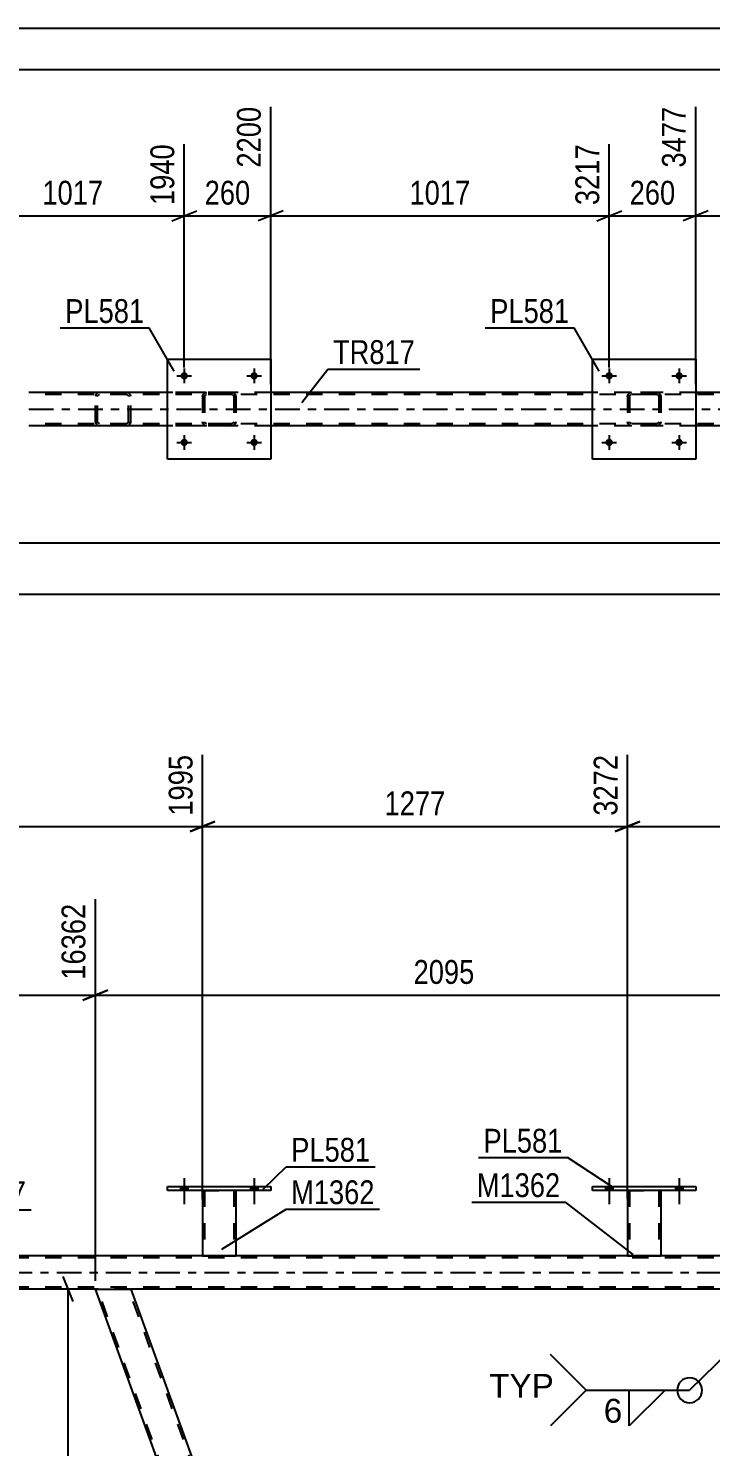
# Model space of a CAD drawing. Header units: millimetres. Extents: x 0 to 841, y 0 to 594.
# Drawn here: x 94.1 to 176.1, y 423.6 to 594 of the extents above; entities that cross this region are included whole.
import ezdxf

# ---------------------------------------------------------------- set-up
doc = ezdxf.new("R2010")
doc.units = ezdxf.units.MM
doc.linetypes.add('DXK_LINE_DOT2', pattern=[3.9198, 1.9599, -1.9599])
doc.linetypes.add('DXK_LINE_DOT3', pattern=[5.9187, 2.979, -0.9799, 0.9799, -0.9799])
doc.styles.add('Arial', font='arial.ttf', dxfattribs={"height": 0.2})
doc.styles.add('Arial Narrow', font='ARIALN.TTF', dxfattribs={"height": 0.2})

# ---------------------------------------------------------------- blocks, each defined once
blk = doc.blocks.new('Unknown-272366151-1135')
at = {"color": 5, "linetype": 'Continuous'}
for p, q in [((841, 594), (0, 594)), ((836, 589), (5, 589))]:
    blk.add_line(p, q, dxfattribs=at)
blk = doc.blocks.new('Bolt-272366151-7656 - 5500')
at = {"linetype": 'Continuous'}
for points in [[(113.24, 552.25, -1), (112.36, 552.25, -1)], [(121.64, 552.25, -1), (120.76, 552.25, -1)]]:
    blk.add_hatch(color=1, dxfattribs=at).paths.add_polyline_path(points)
at = {"color": 1, "linetype": 'Continuous'}
for p, q in [((111.92, 552.25), (113.68, 552.25)), ((112.8, 553.13), (112.8, 551.37)), ((120.32, 552.25), (122.08, 552.25)), ((121.2, 553.13), (121.2, 551.37))]:
    blk.add_line(p, q, dxfattribs=at)
blk = doc.blocks.new('Part-272366151-5568 - 5500')
at = {"color": 2, "linetype": 'Continuous'}
for p, q in [((110.8, 550.25), (94.12, 550.25)), ((161.88, 550.25), (123.2, 550.25)), ((212.96, 550.25), (174.28, 550.25)), ((110.8, 546.25), (94.12, 546.25)), ((161.88, 546.25), (123.2, 546.25)), ((212.96, 546.25), (174.28, 546.25))]:
    blk.add_line(p, q, dxfattribs=at)
at = {"color": 7, "linetype": 'DXK_LINE_DOT2'}
for p, q in [((756.58, 550.01), (94.12, 550.01)), ((123.2, 550.25), (110.8, 550.25)), ((174.28, 550.25), (161.88, 550.25)), ((756.58, 546.49), (94.12, 546.49)), ((123.2, 546.25), (110.8, 546.25)), ((174.28, 546.25), (161.88, 546.25))]:
    blk.add_line(p, q, dxfattribs=at)
at = {"color": 7, "linetype": 'DXK_LINE_DOT3'}
blk.add_line((94.12, 548.25), (756.58, 548.25), dxfattribs=at)
blk = doc.blocks.new('Part-272366151-7624 - 5500')
at = {"color": 2, "linetype": 'Continuous'}
for p, q in [((161.88, 542.25), (161.88, 554.25)), ((161.88, 554.25), (174.28, 554.25)), ((174.28, 554.25), (174.28, 542.25)), ((174.28, 542.25), (161.88, 542.25))]:
    blk.add_line(p, q, dxfattribs=at)
blk = doc.blocks.new('Bolt-272366151-7655 - 5500')
at = {"linetype": 'Continuous'}
for points in [[(113.24, 544.25, -1), (112.36, 544.25, -1)], [(121.64, 544.25, -1), (120.76, 544.25, -1)]]:
    blk.add_hatch(color=1, dxfattribs=at).paths.add_polyline_path(points)
at = {"color": 1, "linetype": 'Continuous'}
for p, q in [((111.92, 544.25), (113.68, 544.25)), ((112.8, 545.13), (112.8, 543.37)), ((120.32, 544.25), (122.08, 544.25)), ((121.2, 545.13), (121.2, 543.37))]:
    blk.add_line(p, q, dxfattribs=at)
blk = doc.blocks.new('Part-272366151-5506 - 5500')
at = {"color": 7, "linetype": 'DXK_LINE_DOT2'}
for p, q in [((102.16, 549.95), (102.12, 549.77)), ((102.12, 546.73), (102.12, 549.77)), ((102.37, 549.77), (102.39, 549.86)), ((102.37, 546.73), (102.37, 549.77)), ((102.39, 549.86), (102.45, 549.94)), ((102.63, 550.25), (102.43, 550.21)), ((102.45, 549.94), (102.53, 549.99)), ((102.53, 549.99), (102.63, 550.01)), ((117.62, 550.25), (102.63, 550.25)), ((117.62, 550.01), (102.63, 550.01)), ((106.06, 550.21), (105.86, 550.25)), ((105.86, 550.01), (105.96, 549.99)), ((105.96, 549.99), (106.04, 549.94)), ((106.04, 549.94), (106.1, 549.86)), ((106.1, 549.86), (106.12, 549.77)), ((106.12, 546.73), (106.12, 549.77)), ((106.37, 549.77), (106.33, 549.95)), ((106.37, 546.73), (106.37, 549.77)), ((102.12, 546.73), (102.16, 546.54)), ((102.39, 546.64), (102.37, 546.73)), ((102.45, 546.56), (102.39, 546.64)), ((102.43, 546.28), (102.63, 546.25)), ((102.53, 546.51), (102.45, 546.56)), ((102.63, 546.49), (102.53, 546.51)), ((117.62, 546.49), (102.63, 546.49)), ((117.62, 546.25), (102.63, 546.25)), ((105.96, 546.51), (105.86, 546.49)), ((105.86, 546.25), (106.06, 546.28)), ((106.04, 546.56), (105.96, 546.51)), ((106.1, 546.64), (106.04, 546.56)), ((106.12, 546.73), (106.1, 546.64)), ((106.33, 546.54), (106.37, 546.73))]:
    blk.add_line(p, q, dxfattribs=at)
for centre, start, end in [((102.61, 549.75), 110.7583, 155.68), ((105.88, 549.75), 24.32, 69.2417), ((102.61, 546.75), 204.32, 249.2417), ((105.88, 546.75), 290.7583, 335.68)]:
    blk.add_arc(centre, 0.496, start, end, dxfattribs=at)
blk = doc.blocks.new('Part-272366151-7623 - 5500')
at = {"color": 7, "linetype": 'DXK_LINE_DOT2'}
for p, q in [((166.08, 549.77), (166.11, 549.95)), ((166.11, 549.95), (166.08, 549.77)), ((166.08, 549.77), (166.08, 546.73)), ((166.32, 549.77), (166.34, 549.86)), ((166.32, 549.77), (166.32, 546.73)), ((166.34, 549.86), (166.39, 549.94)), ((166.37, 550.21), (166.56, 550.25)), ((166.56, 550.25), (166.37, 550.21)), ((166.39, 549.94), (166.47, 549.99)), ((166.47, 549.99), (166.56, 550.01)), ((169.6, 550.25), (166.56, 550.25)), ((169.6, 550.01), (166.56, 550.01)), ((169.6, 550.25), (169.78, 550.21)), ((169.78, 550.21), (169.6, 550.25)), ((169.6, 550.01), (169.69, 549.99)), ((169.69, 549.99), (169.77, 549.94)), ((169.77, 549.94), (169.82, 549.86)), ((169.82, 549.86), (169.84, 549.77)), ((169.84, 549.77), (169.84, 546.73)), ((170.04, 549.95), (170.08, 549.77)), ((170.08, 549.77), (170.04, 549.95)), ((170.08, 549.77), (170.08, 546.73)), ((166.11, 546.54), (166.08, 546.73)), ((166.08, 546.73), (166.11, 546.54)), ((166.34, 546.64), (166.32, 546.73)), ((166.39, 546.56), (166.34, 546.64)), ((166.56, 546.25), (166.37, 546.28)), ((166.37, 546.28), (166.56, 546.25)), ((166.47, 546.51), (166.39, 546.56)), ((166.56, 546.49), (166.47, 546.51)), ((169.6, 546.49), (166.56, 546.49)), ((169.6, 546.25), (166.56, 546.25)), ((169.69, 546.51), (169.6, 546.49)), ((169.78, 546.28), (169.6, 546.25)), ((169.6, 546.25), (169.78, 546.28)), ((169.77, 546.56), (169.69, 546.51)), ((169.82, 546.64), (169.77, 546.56)), ((169.84, 546.73), (169.82, 546.64)), ((170.08, 546.73), (170.04, 546.54)), ((170.04, 546.54), (170.08, 546.73))]:
    blk.add_line(p, q, dxfattribs=at)
at = {"color": 7, "linetype": 'DXK_LINE_DOT3'}
blk.add_line((168.08, 548.25), (168.08, 548.25), dxfattribs=at)
at = {"color": 7, "linetype": 'DXK_LINE_DOT2'}
for centre, start, end in [((166.56, 549.77), 112.5, 157.5), ((166.56, 549.77), 112.5, 157.5), ((169.6, 549.77), 22.5, 67.5), ((169.6, 549.77), 22.5, 67.5), ((166.56, 546.73), 202.5, 247.5), ((166.56, 546.73), 202.5, 247.5), ((169.6, 546.73), 292.5, 337.5), ((169.6, 546.73), 292.5, 337.5)]:
    blk.add_arc(centre, 0.48, start, end, dxfattribs=at)
blk = doc.blocks.new('Part-272366151-7625 - 5500')
at = {"color": 7, "linetype": 'DXK_LINE_DOT2'}
for p, q in [((115, 549.77), (115.03, 549.95)), ((115.03, 549.95), (115, 549.77)), ((115, 549.77), (115, 546.73)), ((115.24, 549.77), (115.26, 549.86)), ((115.24, 549.77), (115.24, 546.73)), ((115.26, 549.86), (115.31, 549.94)), ((115.29, 550.21), (115.48, 550.25)), ((115.48, 550.25), (115.29, 550.21)), ((115.31, 549.94), (115.39, 549.99)), ((115.39, 549.99), (115.48, 550.01)), ((118.52, 550.25), (115.48, 550.25)), ((118.52, 550.01), (115.48, 550.01)), ((118.52, 550.25), (118.7, 550.21)), ((118.7, 550.21), (118.52, 550.25)), ((118.52, 550.01), (118.61, 549.99)), ((118.61, 549.99), (118.69, 549.94)), ((118.69, 549.94), (118.74, 549.86)), ((118.74, 549.86), (118.76, 549.77)), ((118.76, 549.77), (118.76, 546.73)), ((118.96, 549.95), (119, 549.77)), ((119, 549.77), (118.96, 549.95)), ((119, 549.77), (119, 546.73)), ((115.03, 546.54), (115, 546.73)), ((115, 546.73), (115.03, 546.54)), ((115.26, 546.64), (115.24, 546.73)), ((115.31, 546.56), (115.26, 546.64)), ((115.48, 546.25), (115.29, 546.28)), ((115.29, 546.28), (115.48, 546.25)), ((115.39, 546.51), (115.31, 546.56)), ((115.48, 546.49), (115.39, 546.51)), ((118.52, 546.49), (115.48, 546.49)), ((118.52, 546.25), (115.48, 546.25)), ((118.61, 546.51), (118.52, 546.49)), ((118.7, 546.28), (118.52, 546.25)), ((118.52, 546.25), (118.7, 546.28)), ((118.69, 546.56), (118.61, 546.51)), ((118.74, 546.64), (118.69, 546.56)), ((118.76, 546.73), (118.74, 546.64)), ((119, 546.73), (118.96, 546.54)), ((118.96, 546.54), (119, 546.73))]:
    blk.add_line(p, q, dxfattribs=at)
at = {"color": 7, "linetype": 'DXK_LINE_DOT3'}
blk.add_line((117, 548.25), (117, 548.25), dxfattribs=at)
at = {"color": 7, "linetype": 'DXK_LINE_DOT2'}
for centre, start, end in [((115.48, 549.77), 112.5, 157.5), ((115.48, 549.77), 112.5, 157.5), ((118.52, 549.77), 22.5, 67.5), ((118.52, 549.77), 22.5, 67.5), ((115.48, 546.73), 202.5, 247.5), ((115.48, 546.73), 202.5, 247.5), ((118.52, 546.73), 292.5, 337.5), ((118.52, 546.73), 292.5, 337.5)]:
    blk.add_arc(centre, 0.48, start, end, dxfattribs=at)
blk = doc.blocks.new('Part-272366151-7626 - 5500')
at = {"color": 2, "linetype": 'Continuous'}
for p, q in [((110.8, 542.25), (110.8, 554.25)), ((110.8, 554.25), (123.2, 554.25)), ((123.2, 554.25), (123.2, 542.25)), ((123.2, 542.25), (110.8, 542.25))]:
    blk.add_line(p, q, dxfattribs=at)
blk = doc.blocks.new('Bolt-272366151-7653 - 5500')
at = {"linetype": 'Continuous'}
for points in [[(164.32, 544.25, -1), (163.44, 544.25, -1)], [(172.72, 544.25, -1), (171.84, 544.25, -1)]]:
    blk.add_hatch(color=1, dxfattribs=at).paths.add_polyline_path(points)
at = {"color": 1, "linetype": 'Continuous'}
for p, q in [((163, 544.25), (164.76, 544.25)), ((163.88, 545.13), (163.88, 543.37)), ((171.4, 544.25), (173.16, 544.25)), ((172.28, 545.13), (172.28, 543.37))]:
    blk.add_line(p, q, dxfattribs=at)
blk = doc.blocks.new('Bolt-272366151-7654 - 5500')
at = {"linetype": 'Continuous'}
for points in [[(164.32, 552.25, -1), (163.44, 552.25, -1)], [(172.72, 552.25, -1), (171.84, 552.25, -1)]]:
    blk.add_hatch(color=1, dxfattribs=at).paths.add_polyline_path(points)
at = {"color": 1, "linetype": 'Continuous'}
for p, q in [((163, 552.25), (164.76, 552.25)), ((163.88, 553.13), (163.88, 551.37)), ((171.4, 552.25), (173.16, 552.25)), ((172.28, 553.13), (172.28, 551.37))]:
    blk.add_line(p, q, dxfattribs=at)
blk = doc.blocks.new('Part-272366151-4094 - 4038')
at = {"color": 2, "linetype": 'Continuous'}
for p, q in [((146.24, 321.3), (102.12, 442.52)), ((102.12, 442.52), (106.37, 442.52)), ((106.37, 442.52), (149.23, 324.77))]:
    blk.add_line(p, q, dxfattribs=at)
at = {"color": 7, "linetype": 'DXK_LINE_DOT2'}
for p, q in [((146.49, 321.3), (102.37, 442.52)), ((150.24, 321.3), (106.12, 442.52)), ((150.49, 321.3), (149.23, 324.77)), ((150.49, 321.3), (146.24, 321.3))]:
    blk.add_line(p, q, dxfattribs=at)
blk = doc.blocks.new('Part-272366151-4089 - 4038')
at = {"color": 2, "linetype": 'Continuous'}
for p, q in [((149.23, 324.77), (185.93, 442.52)), ((187.25, 442.52), (185.93, 442.52)), ((187.25, 442.52), (188.8, 438.27)), ((188.8, 438.27), (152.34, 321.3)), ((150.49, 321.3), (149.23, 324.77))]:
    blk.add_line(p, q, dxfattribs=at)
at = {"color": 7, "linetype": 'DXK_LINE_DOT2'}
for p, q in [((149.37, 324.4), (186.18, 442.52)), ((152.09, 321.3), (188.66, 438.64)), ((152.34, 321.3), (150.49, 321.3))]:
    blk.add_line(p, q, dxfattribs=at)
blk = doc.blocks.new('Part-272366151-4265 - 4038')
at = {"color": 2, "linetype": 'Continuous'}
for p, q in [((756.58, 446.52), (50.12, 446.52)), ((102.12, 442.52), (50.12, 442.52)), ((185.93, 442.52), (106.37, 442.52))]:
    blk.add_line(p, q, dxfattribs=at)
at = {"color": 7, "linetype": 'DXK_LINE_DOT2'}
for p, q in [((756.58, 446.28), (50.12, 446.28)), ((756.58, 442.76), (50.12, 442.76)), ((106.37, 442.52), (102.12, 442.52))]:
    blk.add_line(p, q, dxfattribs=at)
at = {"color": 7, "linetype": 'DXK_LINE_DOT3'}
blk.add_line((50.12, 444.52), (756.58, 444.52), dxfattribs=at)
blk = doc.blocks.new('Part-272366151-6671 - 4038')
at = {"color": 2, "linetype": 'Continuous'}
for p, q in [((166.08, 454.36), (166.08, 446.52)), ((170.08, 454.36), (170.08, 446.52)), ((166.08, 446.52), (170.08, 446.52))]:
    blk.add_line(p, q, dxfattribs=at)
at = {"color": 7, "linetype": 'DXK_LINE_DOT2'}
for p, q in [((166.08, 454.36), (170.08, 454.36)), ((166.08, 454.36), (166.08, 454.36)), ((166.08, 454.36), (166.08, 454.36)), ((166.32, 454.36), (166.32, 446.52)), ((169.84, 454.36), (169.84, 446.52)), ((170.08, 454.36), (170.08, 454.36)), ((170.08, 454.36), (170.08, 454.36)), ((169.78, 446.52), (169.82, 446.52)), ((169.78, 446.52), (169.82, 446.52)), ((169.82, 446.52), (169.84, 446.52)), ((169.82, 446.52), (169.84, 446.52))]:
    blk.add_line(p, q, dxfattribs=at)
blk = doc.blocks.new('Part-272366151-6672 - 4038')
at = {"color": 2, "linetype": 'Continuous'}
for p, q in [((161.88, 454.36), (161.88, 454.84)), ((161.88, 454.84), (174.28, 454.84)), ((174.28, 454.36), (161.88, 454.36)), ((174.28, 454.84), (174.28, 454.36))]:
    blk.add_line(p, q, dxfattribs=at)
blk = doc.blocks.new('Part-272366151-6673 - 4038')
at = {"color": 2, "linetype": 'Continuous'}
for p, q in [((115, 454.36), (115, 446.52)), ((119, 454.36), (119, 446.52)), ((115, 446.52), (119, 446.52))]:
    blk.add_line(p, q, dxfattribs=at)
at = {"color": 7, "linetype": 'DXK_LINE_DOT2'}
for p, q in [((115, 454.36), (119, 454.36)), ((115, 454.36), (115, 454.36)), ((115, 454.36), (115, 454.36)), ((115.24, 454.36), (115.24, 446.52)), ((118.76, 454.36), (118.76, 446.52)), ((119, 454.36), (119, 454.36)), ((119, 454.36), (119, 454.36)), ((118.74, 446.52), (118.7, 446.52)), ((118.7, 446.52), (118.74, 446.52)), ((118.76, 446.52), (118.74, 446.52)), ((118.74, 446.52), (118.76, 446.52))]:
    blk.add_line(p, q, dxfattribs=at)
blk = doc.blocks.new('Part-272366151-6674 - 4038')
at = {"color": 2, "linetype": 'Continuous'}
for p, q in [((110.8, 454.36), (110.8, 454.84)), ((110.8, 454.84), (123.2, 454.84)), ((123.2, 454.36), (110.8, 454.36)), ((123.2, 454.84), (123.2, 454.36))]:
    blk.add_line(p, q, dxfattribs=at)
blk = doc.blocks.new('Bolt-272366151-6701 - 4038')
at = {"linetype": 'Continuous'}
for points in [[(163.44, 454.36), (164.32, 454.36), (164.32, 454.84), (163.44, 454.84)], [(171.84, 454.36), (172.72, 454.36), (172.72, 454.84), (171.84, 454.84)]]:
    blk.add_hatch(color=1, dxfattribs=at).paths.add_polyline_path(points)
at = {"color": 1, "linetype": 'Continuous'}
for p, q in [((163.88, 455.84), (163.88, 452.72)), ((172.28, 455.84), (172.28, 452.72)), ((163.44, 454.84), (163.44, 454.36)), ((164.32, 454.84), (164.32, 454.36)), ((171.84, 454.84), (171.84, 454.36)), ((172.72, 454.84), (172.72, 454.36))]:
    blk.add_line(p, q, dxfattribs=at)
blk = doc.blocks.new('Bolt-272366151-6702 - 4038')
at = {"linetype": 'Continuous'}
for points in [[(163.44, 454.36), (164.32, 454.36), (164.32, 454.84), (163.44, 454.84)], [(171.84, 454.36), (172.72, 454.36), (172.72, 454.84), (171.84, 454.84)]]:
    blk.add_hatch(color=1, dxfattribs=at).paths.add_polyline_path(points)
at = {"color": 1, "linetype": 'Continuous'}
for p, q in [((163.88, 455.84), (163.88, 452.72)), ((172.28, 455.84), (172.28, 452.72)), ((163.44, 454.84), (163.44, 454.36)), ((164.32, 454.84), (164.32, 454.36)), ((171.84, 454.84), (171.84, 454.36)), ((172.72, 454.84), (172.72, 454.36))]:
    blk.add_line(p, q, dxfattribs=at)
blk = doc.blocks.new('Bolt-272366151-6703 - 4038')
at = {"linetype": 'Continuous'}
for points in [[(112.36, 454.36), (113.24, 454.36), (113.24, 454.84), (112.36, 454.84)], [(120.76, 454.36), (121.64, 454.36), (121.64, 454.84), (120.76, 454.84)]]:
    blk.add_hatch(color=1, dxfattribs=at).paths.add_polyline_path(points)
at = {"color": 1, "linetype": 'Continuous'}
for p, q in [((112.8, 455.84), (112.8, 452.72)), ((121.2, 455.84), (121.2, 452.72)), ((112.36, 454.84), (112.36, 454.36)), ((113.24, 454.84), (113.24, 454.36)), ((120.76, 454.84), (120.76, 454.36)), ((121.64, 454.84), (121.64, 454.36))]:
    blk.add_line(p, q, dxfattribs=at)
blk = doc.blocks.new('Bolt-272366151-6704 - 4038')
at = {"linetype": 'Continuous'}
for points in [[(112.36, 454.36), (113.24, 454.36), (113.24, 454.84), (112.36, 454.84)], [(120.76, 454.36), (121.64, 454.36), (121.64, 454.84), (120.76, 454.84)]]:
    blk.add_hatch(color=1, dxfattribs=at).paths.add_polyline_path(points)
at = {"color": 1, "linetype": 'Continuous'}
for p, q in [((112.8, 455.84), (112.8, 452.72)), ((121.2, 455.84), (121.2, 452.72)), ((112.36, 454.84), (112.36, 454.36)), ((113.24, 454.84), (113.24, 454.36)), ((120.76, 454.84), (120.76, 454.36)), ((121.64, 454.84), (121.64, 454.36))]:
    blk.add_line(p, q, dxfattribs=at)
blk = doc.blocks.new('StraightDimension-272366151-5651 - 5500')
at = {"color": 7, "linetype": 'Continuous'}
blk.add_line((57, 532.17), (756.58, 532.17), dxfattribs=at)
blk = doc.blocks.new('StraightDimension-272366151-10152 - 5500')
at = {"color": 7, "linetype": 'Continuous'}
blk.add_line((56.36, 526), (757.22, 526), dxfattribs=at)
blk = doc.blocks.new('StraightDimension-272366151-19105 - 5500')
at = {"color": 7, "linetype": 'Continuous'}
for p, q in [((174.28, 551.25), (174.28, 584.58)), ((214.96, 553.25), (214.96, 580.08)), ((175.78, 572.07), (172.78, 570.87)), ((174.28, 571.47), (214.96, 571.47)), ((213.46, 570.87), (216.46, 572.07))]:
    blk.add_line(p, q, dxfattribs=at)
at = {"color": 0, "linetype": 'Continuous'}
blk.add_wipeout([(214.36, 580.68), (210.16, 580.68), (210.16, 572.17), (214.36, 572.17)], dxfattribs=at)
at = {"color": 0}
blk.add_wipeout([(198.87, 572.22), (198.87, 576.42), (190.36, 576.42), (190.36, 572.22)], dxfattribs=at)
at = {"color": 3, "linetype": 'Continuous', "style": 'Arial Narrow'}
blk.add_text('4494', height=2.863, rotation=90.0002, dxfattribs=at).set_placement((213.76, 572.77))
at = {"color": 3, "style": 'Arial Narrow'}
blk.add_text('1017', height=2.863, dxfattribs=at).set_placement((190.96, 572.82))
blk = doc.blocks.new('StraightDimension-272366151-19106 - 5500')
at = {"color": 7, "linetype": 'Continuous'}
for p, q in [((174.28, 551.25), (174.28, 584.58)), ((163.88, 553.25), (163.88, 580.08)), ((162.38, 570.87), (165.38, 572.07)), ((163.88, 571.47), (174.28, 571.47)), ((175.78, 572.07), (172.78, 570.87))]:
    blk.add_line(p, q, dxfattribs=at)
at = {"color": 0}
blk.add_wipeout([(172.42, 572.22), (172.42, 576.42), (165.74, 576.42), (165.74, 572.22)], dxfattribs=at)
at = {"color": 3, "style": 'Arial Narrow'}
blk.add_text('260', height=2.863, dxfattribs=at).set_placement((166.34, 572.82))
at = {"color": 0, "linetype": 'Continuous'}
blk.add_wipeout([(173.68, 585.18), (169.48, 585.18), (169.48, 576.67), (173.68, 576.67)], dxfattribs=at)
at = {"color": 3, "linetype": 'Continuous', "style": 'Arial Narrow'}
blk.add_text('3477', height=2.863, rotation=90.0002, dxfattribs=at).set_placement((173.08, 577.27))
blk = doc.blocks.new('StraightDimension-272366151-19107 - 5500')
at = {"color": 7, "linetype": 'Continuous'}
for p, q in [((123.2, 551.25), (123.2, 584.58)), ((163.88, 553.25), (163.88, 580.08)), ((124.7, 572.07), (121.7, 570.87)), ((123.2, 571.47), (163.88, 571.47)), ((162.38, 570.87), (165.38, 572.07))]:
    blk.add_line(p, q, dxfattribs=at)
at = {"color": 0, "linetype": 'Continuous'}
blk.add_wipeout([(163.28, 580.68), (159.08, 580.68), (159.08, 572.17), (163.28, 572.17)], dxfattribs=at)
at = {"color": 0}
blk.add_wipeout([(147.79, 572.22), (147.79, 576.42), (139.28, 576.42), (139.28, 572.22)], dxfattribs=at)
at = {"color": 3, "linetype": 'Continuous', "style": 'Arial Narrow'}
blk.add_text('3217', height=2.863, rotation=90.0002, dxfattribs=at).set_placement((162.68, 572.77))
at = {"color": 3, "style": 'Arial Narrow'}
blk.add_text('1017', height=2.863, dxfattribs=at).set_placement((139.88, 572.82))
blk = doc.blocks.new('StraightDimension-272366151-19108 - 5500')
at = {"color": 7, "linetype": 'Continuous'}
for p, q in [((123.2, 551.25), (123.2, 584.58)), ((112.8, 553.25), (112.8, 580.08)), ((111.3, 570.87), (114.3, 572.07)), ((112.8, 571.47), (123.2, 571.47)), ((124.7, 572.07), (121.7, 570.87))]:
    blk.add_line(p, q, dxfattribs=at)
at = {"color": 0}
blk.add_wipeout([(121.34, 572.22), (121.34, 576.42), (114.66, 576.42), (114.66, 572.22)], dxfattribs=at)
at = {"color": 3, "style": 'Arial Narrow'}
blk.add_text('260', height=2.863, dxfattribs=at).set_placement((115.26, 572.82))
at = {"color": 0, "linetype": 'Continuous'}
blk.add_wipeout([(122.6, 585.18), (118.4, 585.18), (118.4, 576.67), (122.6, 576.67)], dxfattribs=at)
at = {"color": 3, "linetype": 'Continuous', "style": 'Arial Narrow'}
blk.add_text('2200', height=2.863, rotation=90.0002, dxfattribs=at).set_placement((122, 577.27))
blk = doc.blocks.new('StraightDimension-272366151-19109 - 5500')
at = {"color": 7, "linetype": 'Continuous'}
for p, q in [((86.02, 551.25), (86.02, 582.75)), ((112.8, 553.25), (112.8, 580.08)), ((87.52, 572.07), (84.52, 570.87)), ((86.02, 571.47), (112.8, 571.47)), ((111.3, 570.87), (114.3, 572.07))]:
    blk.add_line(p, q, dxfattribs=at)
at = {"color": 0, "linetype": 'Continuous'}
blk.add_wipeout([(112.2, 580.68), (108, 580.68), (108, 572.17), (112.2, 572.17)], dxfattribs=at)
at = {"color": 0}
blk.add_wipeout([(103.66, 572.22), (103.66, 576.42), (95.15, 576.42), (95.15, 572.22)], dxfattribs=at)
at = {"color": 3, "linetype": 'Continuous', "style": 'Arial Narrow'}
blk.add_text('1940', height=2.863, rotation=90.0002, dxfattribs=at).set_placement((111.6, 572.77))
at = {"color": 3, "style": 'Arial Narrow'}
blk.add_text('1017', height=2.863, dxfattribs=at).set_placement((95.75, 572.82))
blk = doc.blocks.new('StraightDimension-272366151-4307 - 4038')
at = {"color": 7, "linetype": 'Continuous'}
for p, q in [((39.9, 447.52), (39.9, 489.38)), ((102.12, 443.52), (102.12, 489.38)), ((41.4, 478.44), (38.4, 477.24)), ((39.9, 477.84), (102.12, 477.84)), ((100.62, 477.24), (103.62, 478.44))]:
    blk.add_line(p, q, dxfattribs=at)
at = {"color": 0, "linetype": 'Continuous'}
for points in [[(39.3, 489.43), (35.1, 489.43), (35.1, 479.09), (39.3, 479.09)], [(101.52, 489.43), (97.32, 489.43), (97.32, 479.09), (101.52, 479.09)]]:
    blk.add_wipeout(points, dxfattribs=at)
at = {"color": 0}
blk.add_wipeout([(75.26, 478.59), (75.26, 482.79), (66.75, 482.79), (66.75, 478.59)], dxfattribs=at)
at = {"color": 3, "linetype": 'Continuous', "style": 'Arial Narrow'}
for s, p in [('18035', (38.7, 479.69)), ('16362', (100.92, 479.69))]:
    blk.add_text(s, height=2.863, rotation=90.0002, dxfattribs=at).set_placement(p)
at = {"color": 3, "style": 'Arial Narrow'}
blk.add_text('1673', height=2.863, dxfattribs=at).set_placement((67.35, 479.19))
blk = doc.blocks.new('StraightDimension-272366151-5134 - 4038')
at = {"color": 7, "linetype": 'Continuous'}
for p, q in [((99.46, 441.02), (98.26, 444.02)), ((100.19, 442.52), (96.01, 442.52)), ((98.86, 321.3), (98.86, 442.52)), ((98.26, 322.8), (99.46, 319.8)), ((131.96, 321.3), (96.01, 321.3))]:
    blk.add_line(p, q, dxfattribs=at)
at = {"color": 0}
blk.add_wipeout([(98.11, 386.16), (93.91, 386.16), (93.91, 377.65), (98.11, 377.65)], dxfattribs=at)
at = {"color": 3, "style": 'Arial Narrow'}
blk.add_text('3031', height=2.863, rotation=90.0002, dxfattribs=at).set_placement((97.51, 378.25))
blk = doc.blocks.new('StraightDimension-272366151-21906 - 4038')
at = {"color": 7, "linetype": 'Continuous'}
for p, q in [((115, 453.32), (115, 506.71)), ((63.92, 452.78), (63.92, 504.88)), ((65.42, 498.7), (62.42, 497.5)), ((63.92, 498.1), (115, 498.1)), ((113.5, 497.5), (116.5, 498.7))]:
    blk.add_line(p, q, dxfattribs=at)
at = {"color": 0, "linetype": 'Continuous'}
blk.add_wipeout([(114.4, 507.31), (110.2, 507.31), (110.2, 498.8), (114.4, 498.8)], dxfattribs=at)
at = {"color": 0}
blk.add_wipeout([(93.71, 498.85), (93.71, 503.05), (85.2, 503.05), (85.2, 498.85)], dxfattribs=at)
at = {"color": 3, "linetype": 'Continuous', "style": 'Arial Narrow'}
blk.add_text('1995', height=2.863, rotation=90.0002, dxfattribs=at).set_placement((113.8, 499.4))
at = {"color": 3, "style": 'Arial Narrow'}
blk.add_text('1277', height=2.863, dxfattribs=at).set_placement((85.8, 499.45))
blk = doc.blocks.new('StraightDimension-272366151-4306 - 4038')
at = {"color": 7, "linetype": 'Continuous'}
for p, q in [((102.12, 443.52), (102.12, 489.38)), ((185.93, 443.52), (185.93, 489.38)), ((103.62, 478.44), (100.62, 477.24)), ((102.12, 477.84), (185.93, 477.84)), ((184.43, 477.24), (187.43, 478.44))]:
    blk.add_line(p, q, dxfattribs=at)
at = {"color": 0, "linetype": 'Continuous'}
blk.add_wipeout([(185.33, 489.43), (181.13, 489.43), (181.13, 479.09), (185.33, 479.09)], dxfattribs=at)
at = {"color": 0}
blk.add_wipeout([(148.28, 478.59), (148.28, 482.79), (139.77, 482.79), (139.77, 478.59)], dxfattribs=at)
at = {"color": 3, "linetype": 'Continuous', "style": 'Arial Narrow'}
blk.add_text('14266', height=2.863, rotation=90.0002, dxfattribs=at).set_placement((184.73, 479.69))
at = {"color": 3, "style": 'Arial Narrow'}
blk.add_text('2095', height=2.863, dxfattribs=at).set_placement((140.37, 479.19))
blk = doc.blocks.new('StraightDimension-272366151-21904 - 4038')
at = {"color": 7, "linetype": 'Continuous'}
for p, q in [((166.08, 453.32), (166.08, 506.71)), ((217.16, 453.32), (217.16, 506.71)), ((167.58, 498.7), (164.58, 497.5)), ((166.08, 498.1), (217.16, 498.1)), ((215.66, 497.5), (218.66, 498.7))]:
    blk.add_line(p, q, dxfattribs=at)
at = {"color": 0, "linetype": 'Continuous'}
blk.add_wipeout([(216.56, 507.31), (212.36, 507.31), (212.36, 498.8), (216.56, 498.8)], dxfattribs=at)
at = {"color": 0}
blk.add_wipeout([(195.87, 498.85), (195.87, 503.05), (187.36, 503.05), (187.36, 498.85)], dxfattribs=at)
at = {"color": 3, "linetype": 'Continuous', "style": 'Arial Narrow'}
blk.add_text('4549', height=2.863, rotation=90.0002, dxfattribs=at).set_placement((215.96, 499.4))
at = {"color": 3, "style": 'Arial Narrow'}
blk.add_text('1277', height=2.863, dxfattribs=at).set_placement((187.96, 499.45))
blk = doc.blocks.new('StraightDimension-272366151-21905 - 4038')
at = {"color": 7, "linetype": 'Continuous'}
for p, q in [((115, 453.32), (115, 506.71)), ((166.08, 453.32), (166.08, 506.71)), ((116.5, 498.7), (113.5, 497.5)), ((115, 498.1), (166.08, 498.1)), ((164.58, 497.5), (167.58, 498.7))]:
    blk.add_line(p, q, dxfattribs=at)
at = {"color": 0, "linetype": 'Continuous'}
blk.add_wipeout([(165.48, 507.31), (161.28, 507.31), (161.28, 498.8), (165.48, 498.8)], dxfattribs=at)
at = {"color": 0}
blk.add_wipeout([(144.79, 498.85), (144.79, 503.05), (136.28, 503.05), (136.28, 498.85)], dxfattribs=at)
at = {"color": 3, "linetype": 'Continuous', "style": 'Arial Narrow'}
blk.add_text('3272', height=2.863, rotation=90.0002, dxfattribs=at).set_placement((164.88, 499.4))
at = {"color": 3, "style": 'Arial Narrow'}
blk.add_text('1277', height=2.863, dxfattribs=at).set_placement((136.88, 499.45))
blk = doc.blocks.new('Mark-272366151-5564 - 5500')
at = {"color": 0}
blk.add_wipeout([(140.54, 553.67), (140.54, 556.67), (130.68, 556.67), (130.68, 553.67)], dxfattribs=at)
blk.add_wipeout([(140.54, 553.67), (140.54, 556.67), (130.68, 556.67), (130.68, 553.67)], dxfattribs=at)
at = {"color": 30, "linetype": 'Continuous'}
for p, q in [((126.92, 549.03), (130.08, 553.07)), ((130.08, 553.07), (141.14, 553.07))]:
    blk.add_line(p, q, dxfattribs=at)
at = {"color": 3, "style": 'Arial Narrow'}
blk.add_text('TR817', height=2.863, dxfattribs=at).set_placement((130.68, 553.67))
blk = doc.blocks.new('Mark-272366151-19855 - 5500')
at = {"color": 0}
blk.add_wipeout([(159.08, 558.6), (159.08, 561.6), (149.58, 561.6), (149.58, 558.6)], dxfattribs=at)
blk.add_wipeout([(159.08, 558.6), (159.08, 561.6), (149.58, 561.6), (149.58, 558.6)], dxfattribs=at)
at = {"color": 30, "linetype": 'Continuous'}
for p in [(148.98, 558), (162.68, 552.8)]:
    blk.add_line(p, (159.68, 558), dxfattribs=at)
at = {"color": 3, "style": 'Arial Narrow'}
blk.add_text('PL581', height=2.863, dxfattribs=at).set_placement((149.58, 558.6))
blk = doc.blocks.new('Mark-272366151-19858 - 5500')
at = {"color": 0}
blk.add_wipeout([(108, 558.6), (108, 561.6), (98.5, 561.6), (98.5, 558.6)], dxfattribs=at)
blk.add_wipeout([(108, 558.6), (108, 561.6), (98.5, 561.6), (98.5, 558.6)], dxfattribs=at)
at = {"color": 30, "linetype": 'Continuous'}
for p in [(97.9, 558), (111.6, 552.8)]:
    blk.add_line(p, (108.6, 558), dxfattribs=at)
at = {"color": 3, "style": 'Arial Narrow'}
blk.add_text('PL581', height=2.863, dxfattribs=at).set_placement((98.5, 558.6))
blk = doc.blocks.new('Mark-272366151-20322 - 4038')
at = {"color": 0}
blk.add_wipeout([(158.28, 458.91), (158.28, 461.91), (148.77, 461.91), (148.77, 458.91)], dxfattribs=at)
blk.add_wipeout([(158.28, 458.91), (158.28, 461.91), (148.77, 461.91), (148.77, 458.91)], dxfattribs=at)
at = {"color": 30, "linetype": 'Continuous'}
for p in [(148.17, 458.31), (164.37, 454.73)]:
    blk.add_line(p, (158.88, 458.31), dxfattribs=at)
at = {"color": 3, "style": 'Arial Narrow'}
blk.add_text('PL581', height=2.863, dxfattribs=at).set_placement((148.77, 458.91))
blk = doc.blocks.new('Mark-272366151-4261 - 4038')
at = {"color": 0}
blk.add_wipeout([(93.79, 452.62), (93.79, 455.62), (83.93, 455.62), (83.93, 452.62)], dxfattribs=at)
blk.add_wipeout([(93.79, 452.62), (93.79, 455.62), (83.93, 455.62), (83.93, 452.62)], dxfattribs=at)
at = {"color": 30, "linetype": 'Continuous'}
for p, q in [((79.02, 445.65), (83.33, 452.02)), ((83.33, 452.02), (94.39, 452.02))]:
    blk.add_line(p, q, dxfattribs=at)
at = {"color": 3, "style": 'Arial Narrow'}
blk.add_text('TR817', height=2.863, dxfattribs=at).set_placement((83.93, 452.62))
blk = doc.blocks.new('WeldMark-272366151-5454 - 4038')
at = {"linetype": 'Continuous'}
blk.add_hatch(color=30, dxfattribs=at).paths.add_polyline_path([(183.27, 440.95), (185.93, 442.52), (184.32, 439.88)])
at = {"color": 30, "linetype": 'Continuous'}
blk.add_line((185.93, 442.52), (173.55, 430.36), dxfattribs=at)
at = {"color": 3, "linetype": 'Continuous'}
for q in [(156.84, 434.65), (156.84, 426.07)]:
    blk.add_line((161.12, 430.36), q, dxfattribs=at)
for start, end in [(90, 270), (270, 90)]:
    blk.add_arc((173.55, 430.36), 1.5, start, end, dxfattribs=at)
at = {"color": 0}
blk.add_wipeout([(165.65, 426.26), (165.65, 429.66), (163.02, 429.66), (163.02, 426.26)], dxfattribs=at)
at = {"color": 30, "linetype": 'Continuous'}
blk.add_line((161.12, 430.36), (173.55, 430.36), dxfattribs=at)
at = {"color": 3, "linetype": 'Continuous'}
for p, q in [((166.3, 430.36), (170.59, 430.36)), ((170.59, 430.36), (166.3, 426.07)), ((166.3, 426.07), (166.3, 430.36))]:
    blk.add_line(p, q, dxfattribs=at)
at = {"color": 3, "style": 'Arial'}
blk.add_text('6', height=2.87, dxfattribs=at).set_placement((163.22, 426.46))
at = {"color": 0, "linetype": 'Continuous'}
blk.add_wipeout([(157.22, 429.46), (157.22, 432.46), (149.45, 432.46), (149.45, 429.46)], dxfattribs=at)
blk.add_wipeout([(157.22, 429.46), (157.22, 432.46), (149.45, 432.46), (149.45, 429.46)], dxfattribs=at)
at = {"color": 3, "linetype": 'Continuous', "style": 'Arial'}
blk.add_text('TYP', height=2.865, dxfattribs=at).set_placement((149.45, 429.46))
blk = doc.blocks.new('Mark-272366151-20319 - 4038')
at = {"color": 0}
blk.add_wipeout([(158.01, 453.57), (158.01, 456.57), (147.96, 456.57), (147.96, 453.57)], dxfattribs=at)
blk.add_wipeout([(158.01, 453.57), (158.01, 456.57), (147.96, 456.57), (147.96, 453.57)], dxfattribs=at)
at = {"color": 30, "linetype": 'Continuous'}
for p in [(147.36, 452.97), (166.75, 446.68)]:
    blk.add_line(p, (158.61, 452.97), dxfattribs=at)
at = {"color": 3, "style": 'Arial Narrow'}
blk.add_text('M1362', height=2.863, dxfattribs=at).set_placement((147.96, 453.57))
blk = doc.blocks.new('Mark-272366151-20325 - 4038')
at = {"color": 0}
blk.add_wipeout([(135.69, 452.72), (135.69, 455.72), (125.64, 455.72), (125.64, 452.72)], dxfattribs=at)
blk.add_wipeout([(135.69, 452.72), (135.69, 455.72), (125.64, 455.72), (125.64, 452.72)], dxfattribs=at)
at = {"color": 30, "linetype": 'Continuous'}
for p, q in [((117.34, 447.33), (125.04, 452.12)), ((125.04, 452.12), (136.29, 452.12))]:
    blk.add_line(p, q, dxfattribs=at)
at = {"color": 3, "style": 'Arial Narrow'}
blk.add_text('M1362', height=2.863, dxfattribs=at).set_placement((125.64, 452.72))
blk = doc.blocks.new('Mark-272366151-20328 - 4038')
at = {"color": 0}
blk.add_wipeout([(135.17, 457.82), (135.17, 460.82), (125.66, 460.82), (125.66, 457.82)], dxfattribs=at)
blk.add_wipeout([(135.17, 457.82), (135.17, 460.82), (125.66, 460.82), (125.66, 457.82)], dxfattribs=at)
at = {"color": 30, "linetype": 'Continuous'}
for p, q in [((122.27, 454.54), (125.06, 457.22)), ((125.06, 457.22), (135.77, 457.22))]:
    blk.add_line(p, q, dxfattribs=at)
at = {"color": 3, "style": 'Arial Narrow'}
blk.add_text('PL581', height=2.863, dxfattribs=at).set_placement((125.66, 457.82))

msp = doc.modelspace()

# ---------------------------------------------------------------- block references
for name in ['Unknown-272366151-1135', 'Part-272366151-7626 - 5500', 'Part-272366151-7624 - 5500', 'Part-272366151-5568 - 5500', 'Bolt-272366151-7656 - 5500', 'Bolt-272366151-7654 - 5500', 'Part-272366151-5506 - 5500', 'Part-272366151-7625 - 5500', 'Part-272366151-7623 - 5500', 'Bolt-272366151-7655 - 5500', 'Bolt-272366151-7653 - 5500', 'Bolt-272366151-6703 - 4038', 'Bolt-272366151-6704 - 4038', 'Bolt-272366151-6701 - 4038', 'Bolt-272366151-6702 - 4038', 'Part-272366151-6674 - 4038', 'Part-272366151-6673 - 4038', 'Part-272366151-6672 - 4038', 'Part-272366151-6671 - 4038', 'Part-272366151-4265 - 4038', 'Part-272366151-4094 - 4038', 'Part-272366151-4089 - 4038']:
    msp.add_blockref(name, (0, 0))

# ---------------------------------------------------------------- next in the draw order: block references
for name in ['StraightDimension-272366151-19105 - 5500', 'StraightDimension-272366151-5651 - 5500', 'StraightDimension-272366151-4307 - 4038', 'WeldMark-272366151-5454 - 4038']:
    msp.add_blockref(name, (0, 0))

# ---------------------------------------------------------------- next in the draw order: block references
for name in ['StraightDimension-272366151-19106 - 5500', 'StraightDimension-272366151-10152 - 5500', 'StraightDimension-272366151-21906 - 4038', 'StraightDimension-272366151-5134 - 4038']:
    msp.add_blockref(name, (0, 0))

# ---------------------------------------------------------------- next in the draw order: block references
for name in ['StraightDimension-272366151-19107 - 5500', 'StraightDimension-272366151-4306 - 4038', 'Mark-272366151-4261 - 4038']:
    msp.add_blockref(name, (0, 0))

# ---------------------------------------------------------------- next in the draw order: block references
for name in ['StraightDimension-272366151-19108 - 5500', 'Mark-272366151-19855 - 5500', 'Mark-272366151-5564 - 5500', 'StraightDimension-272366151-21904 - 4038']:
    msp.add_blockref(name, (0, 0))

# ---------------------------------------------------------------- next in the draw order: block references
for name in ['StraightDimension-272366151-19109 - 5500', 'StraightDimension-272366151-21905 - 4038']:
    msp.add_blockref(name, (0, 0))

# ---------------------------------------------------------------- next in the draw order: block references
for name in ['Mark-272366151-19858 - 5500', 'Mark-272366151-20322 - 4038', 'Mark-272366151-20325 - 4038']:
    msp.add_blockref(name, (0, 0))

# ---------------------------------------------------------------- next in the draw order: block references
for name in ['Mark-272366151-20328 - 4038', 'Mark-272366151-20319 - 4038']:
    msp.add_blockref(name, (0, 0))

doc.saveas('drawing.dxf')
